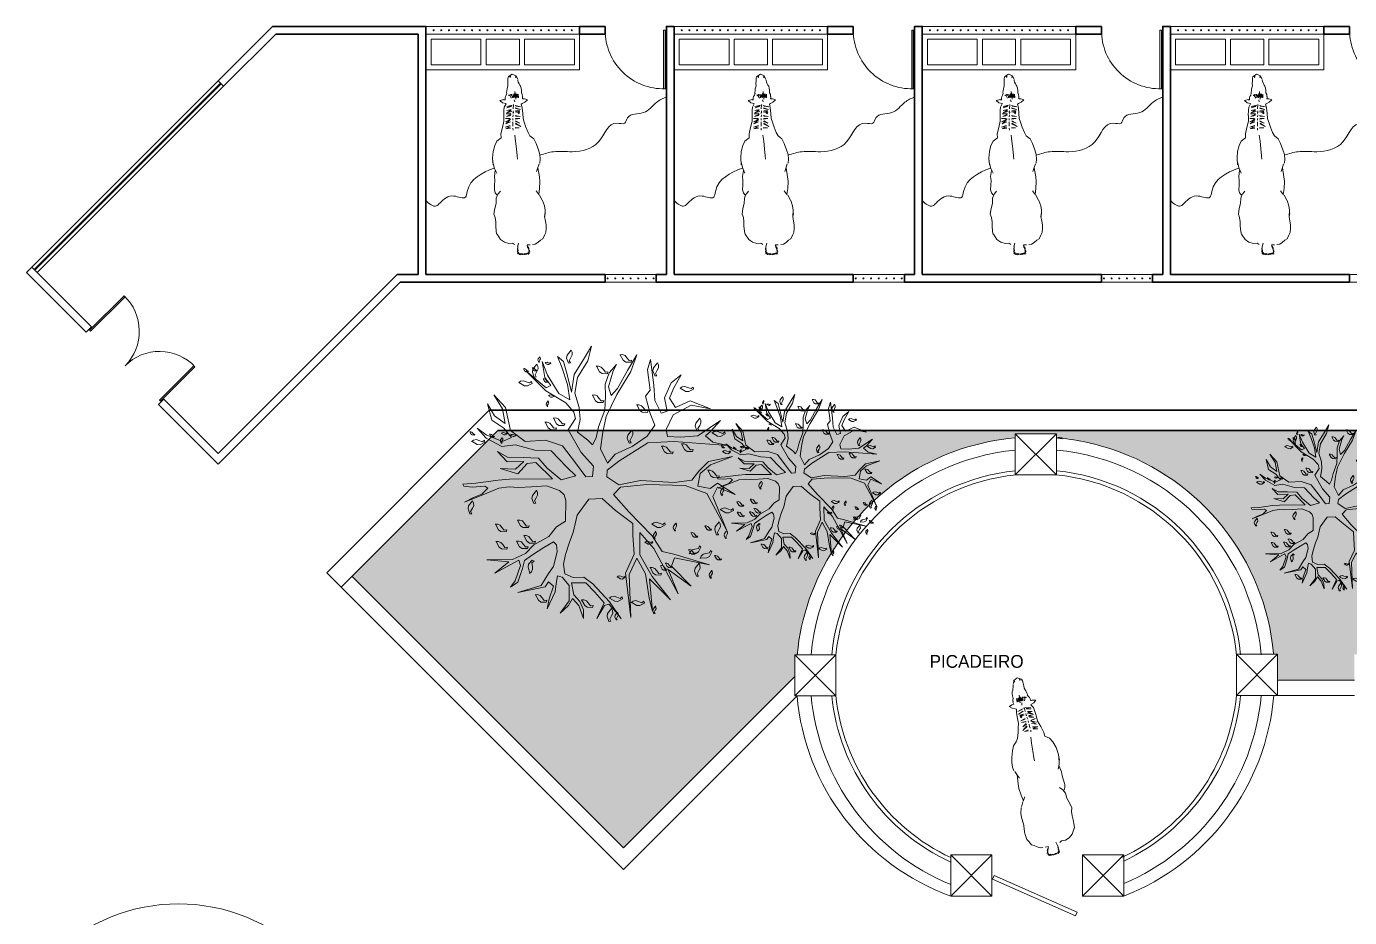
# Model space of a CAD drawing. Header units: millimetres. Extents: x 235 to 418, y 139 to 274.
# Drawn here: x 337.01 to 362.87, y 225.54 to 242.96 of the extents above; entities that cross this region are included whole.
import ezdxf

# ---------------------------------------------------------------- set-up
doc = ezdxf.new("R2010")
doc.units = ezdxf.units.MM
doc.header["$LTSCALE"] = 0.01
for name, color, linetype, lineweight in [('arboles', 252, 'Continuous', 9), ('muebles p.a.', 191, 'Continuous', 0), ('muebles p.f.', 213, 'Continuous', 0), ('muros', 3, 'Continuous', 30), ('muros bajos', 42, 'Continuous', 18), ('pasto', 153, 'Continuous', 9), ('puertas', 2, 'Continuous', 9), ('punto delgado', 4, 'Continuous', 0)]:
    doc.layers.add(name, color=color, linetype=linetype, lineweight=lineweight)
doc.layers.add('NADA', color=85, linetype='Continuous', plot=False)

# ---------------------------------------------------------------- blocks, each defined once
blk = doc.blocks.new('A$C48D3161E')
at = {"layer": 'punto delgado'}
for p, q in [((2.259, 0.812), (2.315, 0.822)), ((2.315, 0.822), (2.37, 0.822)), ((2.37, 0.822), (2.432, 0.816)), ((2.432, 0.816), (2.472, 0.796)), ((0.994, 0.633), (0.947, 0.574)), ((1.064, 0.669), (0.994, 0.633)), ((1.161, 0.704), (1.064, 0.669)), ((1.232, 0.726), (1.161, 0.704)), ((1.306, 0.731), (1.232, 0.726)), ((1.367, 0.727), (1.306, 0.731)), ((1.379, 0.714), (1.448, 0.691)), ((1.438, 0.697), (1.576, 0.718)), ((1.448, 0.691), (1.493, 0.675)), ((1.576, 0.718), (1.646, 0.726)), ((1.646, 0.726), (1.756, 0.721)), ((1.756, 0.721), (1.849, 0.708)), ((1.852, 0.713), (1.792, 0.669)), ((1.86, 0.721), (1.935, 0.762)), ((1.941, 0.768), (2.021, 0.796)), ((2.021, 0.796), (2.086, 0.807)), ((2.086, 0.807), (2.188, 0.802)), ((2.138, 0.809), (2.184, 0.799)), ((2.184, 0.799), (2.259, 0.812)), ((2.472, 0.796), (2.53, 0.77)), ((2.53, 0.77), (2.55, 0.734)), ((2.55, 0.734), (2.586, 0.695)), ((2.586, 0.695), (2.612, 0.655)), ((2.612, 0.655), (2.616, 0.613)), ((0.15, 0.408), (0.122, 0.395)), ((0.168, 0.417), (0.15, 0.408)), ((0.187, 0.429), (0.168, 0.417)), ((0.218, 0.438), (0.187, 0.429)), ((0.251, 0.443), (0.218, 0.438)), ((0.289, 0.444), (0.251, 0.443)), ((0.313, 0.455), (0.289, 0.444)), ((0.341, 0.459), (0.313, 0.455)), ((0.343, 0.461), (0.341, 0.46)), ((0.365, 0.461), (0.343, 0.461)), ((0.379, 0.458), (0.365, 0.461)), ((0.392, 0.53), (0.377, 0.489)), ((0.377, 0.489), (0.379, 0.458)), ((0.428, 0.495), (0.393, 0.534)), ((0.45, 0.456), (0.428, 0.495)), ((0.461, 0.439), (0.45, 0.456)), ((0.519, 0.453), (0.461, 0.439)), ((0.481, 0.345), (0.504, 0.43)), ((0.504, 0.43), (0.491, 0.355)), ((0.517, 0.348), (0.545, 0.426)), ((0.605, 0.462), (0.519, 0.453)), ((0.545, 0.426), (0.526, 0.35)), ((0.565, 0.352), (0.564, 0.417)), ((0.564, 0.417), (0.57, 0.374)), ((0.57, 0.374), (0.576, 0.413)), ((0.576, 0.413), (0.579, 0.391)), ((0.579, 0.391), (0.596, 0.415)), ((0.596, 0.415), (0.596, 0.391)), ((0.596, 0.391), (0.609, 0.41)), ((0.683, 0.467), (0.605, 0.462)), ((0.637, 0.346), (0.651, 0.422)), ((0.651, 0.422), (0.646, 0.352)), ((0.682, 0.352), (0.682, 0.417)), ((0.682, 0.417), (0.689, 0.346)), ((0.739, 0.486), (0.683, 0.467)), ((0.715, 0.352), (0.751, 0.417)), ((0.751, 0.417), (0.725, 0.351)), ((0.816, 0.511), (0.739, 0.486)), ((0.752, 0.354), (0.803, 0.433)), ((0.803, 0.433), (0.763, 0.348)), ((0.898, 0.544), (0.816, 0.511)), ((0.818, 0.349), (0.826, 0.41)), ((0.826, 0.41), (0.83, 0.346)), ((0.947, 0.574), (0.898, 0.544)), ((2.621, 0.53), (2.623, 0.576)), ((2.631, 0.527), (2.679, 0.562)), ((2.656, 0.537), (2.723, 0.57)), ((2.679, 0.562), (2.656, 0.537)), ((2.723, 0.57), (2.699, 0.554)), ((2.699, 0.554), (2.753, 0.566)), ((2.753, 0.566), (2.722, 0.558)), ((2.722, 0.558), (2.767, 0.553)), ((2.773, 0.413), (2.741, 0.404)), ((2.767, 0.553), (2.745, 0.553)), ((2.745, 0.553), (2.757, 0.543)), ((2.745, 0.534), (2.762, 0.532)), ((2.757, 0.543), (2.747, 0.541)), ((2.751, 0.526), (2.771, 0.519)), ((2.753, 0.502), (2.767, 0.492)), ((2.754, 0.517), (2.77, 0.504)), ((2.755, 0.447), (2.771, 0.457)), ((2.755, 0.409), (2.773, 0.413)), ((2.756, 0.433), (2.771, 0.444)), ((2.756, 0.42), (2.773, 0.439)), ((2.758, 0.478), (2.772, 0.486)), ((2.759, 0.465), (2.776, 0.462)), ((0.025, 0.361), (0, 0.301)), ((0, 0.301), (0.035, 0.245)), ((0.085, 0.386), (0.025, 0.361)), ((0.042, 0.275), (0.033, 0.273)), ((0.033, 0.273), (0.035, 0.269)), ((0.041, 0.356), (0.034, 0.351)), ((0.034, 0.351), (0.045, 0.35)), ((0.035, 0.269), (0.044, 0.266)), ((0.036, 0.243), (0.066, 0.235)), ((0.047, 0.359), (0.04, 0.357)), ((0.049, 0.273), (0.042, 0.275)), ((0.044, 0.266), (0.05, 0.27)), ((0.045, 0.35), (0.053, 0.357)), ((0.053, 0.357), (0.047, 0.359)), ((0.05, 0.27), (0.053, 0.271)), ((0.066, 0.235), (0.106, 0.235)), ((0.122, 0.395), (0.095, 0.388)), ((0.106, 0.235), (0.145, 0.234)), ((0.145, 0.234), (0.181, 0.236)), ((0.181, 0.236), (0.227, 0.224)), ((0.227, 0.224), (0.254, 0.221)), ((0.254, 0.22), (0.276, 0.216)), ((0.385, 0.357), (0.266, 0.343)), ((0.276, 0.216), (0.295, 0.218)), ((0.294, 0.219), (0.321, 0.209)), ((0.295, 0.333), (0.363, 0.327)), ((0.36, 0.373), (0.303, 0.363)), ((0.303, 0.363), (0.385, 0.357)), ((0.304, 0.339), (0.356, 0.339)), ((0.361, 0.387), (0.305, 0.375)), ((0.362, 0.397), (0.306, 0.394)), ((0.306, 0.297), (0.363, 0.303)), ((0.307, 0.272), (0.327, 0.279)), ((0.309, 0.292), (0.323, 0.291)), ((0.363, 0.327), (0.312, 0.321)), ((0.312, 0.321), (0.36, 0.31)), ((0.32, 0.258), (0.371, 0.286)), ((0.32, 0.25), (0.335, 0.25)), ((0.321, 0.209), (0.343, 0.198)), ((0.393, 0.332), (0.423, 0.342)), ((0.439, 0.154), (0.453, 0.208)), ((0.456, 0.206), (0.509, 0.18)), ((0.466, 0.319), (0.486, 0.319)), ((0.471, 0.323), (0.49, 0.319)), ((0.477, 0.302), (0.495, 0.218)), ((0.495, 0.218), (0.485, 0.292)), ((0.485, 0.292), (0.516, 0.219)), ((0.486, 0.319), (0.51, 0.316)), ((0.516, 0.219), (0.499, 0.288)), ((0.51, 0.316), (0.532, 0.316)), ((0.544, 0.284), (0.56, 0.217)), ((0.56, 0.217), (0.555, 0.284)), ((0.555, 0.284), (0.593, 0.217)), ((0.565, 0.318), (0.594, 0.32)), ((0.593, 0.217), (0.575, 0.294)), ((0.591, 0.396), (0.578, 0.346)), ((0.589, 0.312), (0.604, 0.316)), ((0.604, 0.28), (0.611, 0.206)), ((0.611, 0.206), (0.614, 0.287)), ((0.614, 0.287), (0.649, 0.213)), ((0.623, 0.317), (0.657, 0.312)), ((0.649, 0.213), (0.633, 0.28)), ((0.679, 0.196), (0.693, 0.278)), ((0.683, 0.266), (0.679, 0.196)), ((0.683, 0.313), (0.708, 0.313)), ((0.693, 0.278), (0.734, 0.196)), ((0.734, 0.196), (0.708, 0.267)), ((0.708, 0.267), (0.764, 0.203)), ((0.764, 0.203), (0.733, 0.275)), ((0.734, 0.313), (0.77, 0.313)), ((0.77, 0.313), (0.8, 0.312)), ((0.789, 0.271), (0.813, 0.194)), ((0.813, 0.194), (0.811, 0.274)), ((0.811, 0.274), (0.838, 0.203)), ((0.838, 0.203), (0.828, 0.275)), ((0.832, 0.313), (0.858, 0.316)), ((0.935, 0.34), (1.029, 0.353)), ((1.029, 0.353), (1.149, 0.365)), ((1.149, 0.365), (1.253, 0.377)), ((1.253, 0.377), (1.303, 0.381)), ((2.58, 0.182), (2.599, 0.248)), ((2.593, 0.399), (2.65, 0.385)), ((2.595, 0.308), (2.614, 0.339)), ((2.599, 0.248), (2.595, 0.308)), ((2.69, 0.381), (2.644, 0.386)), ((2.678, 0.388), (2.69, 0.381)), ((2.726, 0.382), (2.678, 0.388)), ((2.753, 0.384), (2.705, 0.391)), ((2.705, 0.391), (2.726, 0.382)), ((2.762, 0.392), (2.735, 0.399)), ((2.735, 0.399), (2.753, 0.384)), ((2.741, 0.404), (2.762, 0.392)), ((0.343, 0.198), (0.363, 0.192)), ((0.365, 0.192), (0.384, 0.193)), ((0.384, 0.193), (0.395, 0.192)), ((0.392, 0.174), (0.406, 0.112)), ((0.395, 0.192), (0.394, 0.17)), ((0.406, 0.112), (0.439, 0.154)), ((0.509, 0.18), (0.555, 0.174)), ((0.555, 0.174), (0.635, 0.173)), ((0.636, 0.174), (0.724, 0.175)), ((0.724, 0.175), (0.817, 0.15)), ((0.817, 0.15), (0.918, 0.129)), ((0.918, 0.129), (0.976, 0.13)), ((0.976, 0.13), (1.027, 0.065)), ((1.027, 0.065), (1.094, 0.032)), ((1.094, 0.032), (1.19, 0.007)), ((1.19, 0.007), (1.29, 0)), ((1.29, 0), (1.39, 0.009)), ((1.33, 0.001), (1.451, 0.03)), ((1.451, 0.03), (1.52, 0.063)), ((1.48, 0.04), (1.572, 0.027)), ((1.572, 0.027), (1.634, 0.033)), ((1.634, 0.033), (1.703, 0.03)), ((1.703, 0.03), (1.775, 0.027)), ((1.775, 0.027), (1.821, 0.04)), ((1.795, 0.119), (1.844, 0.082)), ((1.821, 0.04), (1.853, 0.063)), ((1.844, 0.079), (1.906, 0.056)), ((1.906, 0.056), (1.984, 0.053)), ((1.984, 0.053), (2.063, 0.033)), ((2.063, 0.033), (2.151, 0.02)), ((2.151, 0.02), (2.203, 0.04)), ((2.203, 0.04), (2.266, 0.05)), ((2.266, 0.05), (2.331, 0.05)), ((2.331, 0.05), (2.416, 0.056)), ((2.416, 0.056), (2.462, 0.066)), ((2.459, 0.07), (2.538, 0.122)), ((2.538, 0.122), (2.58, 0.182))]:
    blk.add_line(p, q, dxfattribs=at)
blk = doc.blocks.new('A$C0A697A68')
at = {"layer": 'puertas'}
blk.add_lwpolyline([(2.368, 4.301), (2.658, 3.795), (2.932, 3.488), (2.908, 3.251), (2.765, 3.243), (2.534, 3.557), (2.239, 3.939), (1.856, 4.066), (1.404, 4.039), (1.072, 4.283), (0.958, 4.801), (0.698, 5.088), (0.896, 4.77), (0.951, 4.445), (0.717, 4.613), (0.559, 4.881), (0.652, 4.516), (0.92, 4.341), (1.092, 4.13), (0.894, 4.037), (0.53, 4.189), (0.321, 4.338), (0.529, 4.111), (0.876, 3.924), (1.181, 3.965), (1.619, 3.845), (1.987, 3.828), (2.336, 3.464), (2.539, 3.269), (2.207, 3.18), (1.895, 3.438), (1.698, 3.667), (1.353, 3.677), (1.007, 3.686), (0.78, 3.811), (0.999, 3.585), (1.375, 3.591), (1.187, 3.421), (0.842, 3.431), (1.234, 3.317), (1.448, 3.545), (1.644, 3.571), (2.016, 3.199), (1.052, 3.191), (0.799, 3.17), (0.297, 3.103), (0, 3.085), (0.029, 3.034), (0.22, 3.015), (0.494, 3.04), (0.567, 2.995), (0.43, 2.854), (0.24, 2.784), (0.043, 2.68), (0.538, 2.88), (0.811, 2.994), (1.04, 3.024), (1.253, 3.008), (1.54, 3.024), (1.881, 3.048), (2.172, 2.942), (2.274, 2.845), (2.313, 2.717), (2.309, 2.25), (2.104, 2.123), (1.932, 1.911), (1.592, 1.721), (1.406, 1.53), (1.114, 1.391), (0.538, 1.381), (1.033, 1.336), (0.722, 1.083), (1.063, 1.273), (1.26, 1.377), (1.298, 1.26), (1.178, 0.911), (1.074, 0.775), (1.237, 0.886), (1.341, 1.188), (1.383, 1.371), (1.566, 1.496), (1.821, 1.663), (2.037, 1.792), (2.102, 1.723), (2.122, 1.57), (2.034, 1.236), (1.922, 1.077), (1.757, 0.811), (1.235, 0.652), (1.851, 0.779), (1.925, 0.889), (2.037, 0.793), (1.941, 0.513), (1.894, 0.285), (2.077, 0.665), (2.096, 0.856), (2.128, 1.027), (2.232, 0.996), (2.391, 0.807), (2.392, 0.463), (2.184, 0.191), (2.373, 0.36), (2.463, 0.516), (2.606, 0.358), (2.711, 0.072), (2.708, 0.26), (2.627, 0.45), (2.496, 0.599), (2.438, 0.868), (2.76, 0.867), (2.965, 0.661), (3.174, 0.423), (3.011, 0.068), (3.183, 0.357), (3.278, 0.392), (3.448, 0.204), (3.555, 0.063), (3.294, 0.439), (2.918, 0.844), (2.721, 0.995), (2.478, 0.985), (2.289, 1.071), (2.26, 1.289), (2.308, 1.506), (2.393, 1.784), (2.476, 1.995), (2.568, 2.385), (2.831, 2.742), (3.129, 2.759), (3.431, 2.489), (3.814, 2.196), (3.815, 1.94), (3.85, 1.512), (3.652, 1.086), (3.773, 0.092), (3.734, 1.053), (3.907, 1.42), (4.098, 1.068), (4.182, 0.524), (4.254, 0.234), (4.191, 0.958), (4.664, 0.488), (4.25, 1.01), (3.975, 1.495), (3.974, 1.995), (4.289, 1.637), (4.835, 0.622), (4.606, 1.169), (5.122, 0.794), (4.685, 1.246), (4.749, 1.432), (5.536, 1.271), (4.739, 1.509), (4.475, 1.573), (4.251, 1.921), (3.724, 2.461), (3.383, 2.849), (3.539, 3.014), (4.13, 3.071), (4.988, 3.052), (5.478, 2.873), (5.92, 2.055), (5.609, 2.802), (5.714, 3.015), (6.114, 2.847), (5.713, 3.104), (5.552, 2.983), (5.278, 3.035), (5.329, 3.319), (5.558, 3.516), (6.055, 3.705), (5.515, 3.588), (5.3, 3.371), (5.138, 3.172), (4.745, 3.119), (3.985, 3.162), (3.499, 3.064), (3.23, 3.25), (3.244, 3.396), (3.505, 3.598), (4.15, 4.006), (4.734, 4.039), (5.945, 3.946), (5.612, 4.023), (5.449, 4.168), (5.559, 4.26), (5.78, 4.512), (5.272, 4.167), (4.887, 4.137), (4.596, 4.154), (4.565, 4.305), (4.72, 4.637), (5.124, 4.857), (5.557, 4.771), (5.1, 4.954), (4.776, 4.8), (4.637, 5.014), (4.73, 5.227), (4.9, 5.538), (4.68, 5.353), (4.525, 5.022), (4.587, 4.719), (4.449, 4.678), (4.311, 4.96), (4.288, 5.301), (4.211, 5.879), (4.142, 5.648), (4.203, 5.19), (4.099, 5.054), (4.206, 4.668), (4.308, 4.404), (4.14, 4.16), (3.805, 3.926), (3.418, 3.753), (3.245, 3.552), (3.091, 3.875), (3.141, 4.248), (3.216, 4.603), (3.461, 5.091), (3.769, 5.609), (3.908, 5.983), (3.7, 5.633), (3.476, 5.226), (3.33, 5.073), (3.271, 5.265), (3.379, 5.624), (3.449, 5.766), (3.285, 5.578), (3.197, 5.322), (3.2, 5.056), (3.186, 4.743), (3.047, 4.369), (2.992, 4.118), (2.913, 3.963), (2.809, 4.071), (2.575, 4.251), (2.636, 4.536), (2.612, 4.8), (2.514, 5.12), (2.578, 5.472), (2.805, 5.847), (2.89, 6.175), (2.712, 5.879), (2.502, 5.54), (2.444, 5.144), (2.347, 5.541), (2.264, 5.83), (2.126, 5.945), (2.225, 5.703), (2.354, 5.32), (2.401, 4.971), (2.159, 5.117), (1.905, 5.527), (1.786, 5.833), (1.845, 5.474), (1.98, 5.293), (1.876, 5.245), (1.414, 5.628), (1.863, 5.177), (2.31, 4.904), (2.493, 4.695), (2.534, 4.556)], close=True, dxfattribs=at)
for points in [[(1.731, 5.941), (1.74, 5.921), (1.742, 5.894), (1.73, 5.87), (1.713, 5.839), (1.725, 5.818), (1.706, 5.816), (1.688, 5.863), (1.694, 5.891), (1.731, 5.94)], [(2.432, 6.091), (2.454, 6.044), (2.459, 5.98), (2.429, 5.924), (2.39, 5.852), (2.419, 5.801), (2.374, 5.796), (2.331, 5.908), (2.345, 5.975), (2.434, 6.088)], [(3.528, 5.986), (3.58, 5.988), (3.641, 5.966), (3.68, 5.918), (3.732, 5.853), (3.79, 5.86), (3.776, 5.817), (3.656, 5.821), (3.6, 5.86), (3.531, 5.986)], [(1.364, 5.672), (1.386, 5.673), (1.412, 5.663), (1.429, 5.643), (1.451, 5.615), (1.475, 5.618), (1.47, 5.6), (1.419, 5.602), (1.395, 5.618), (1.366, 5.672)], [(1.555, 5.692), (1.577, 5.693), (1.603, 5.684), (1.62, 5.663), (1.642, 5.636), (1.666, 5.639), (1.661, 5.621), (1.61, 5.623), (1.586, 5.639), (1.556, 5.693)], [(1.664, 5.777), (1.686, 5.73), (1.69, 5.666), (1.661, 5.611), (1.622, 5.538), (1.651, 5.487), (1.606, 5.483), (1.563, 5.595), (1.576, 5.661), (1.665, 5.775)], [(1.847, 5.797), (1.865, 5.81), (1.892, 5.815), (1.917, 5.806), (1.95, 5.794), (1.97, 5.809), (1.974, 5.79), (1.93, 5.766), (1.901, 5.767), (1.848, 5.798)], [(2.997, 5.726), (3.049, 5.728), (3.109, 5.707), (3.149, 5.658), (3.2, 5.594), (3.258, 5.6), (3.245, 5.557), (3.125, 5.562), (3.069, 5.6), (3, 5.727)], [(4.368, 5.805), (4.39, 5.758), (4.394, 5.694), (4.365, 5.639), (4.326, 5.566), (4.355, 5.515), (4.31, 5.511), (4.267, 5.623), (4.28, 5.689), (4.37, 5.803)], [(1.256, 5.36), (1.3, 5.389), (1.363, 5.402), (1.421, 5.38), (1.499, 5.352), (1.545, 5.387), (1.556, 5.343), (1.451, 5.285), (1.383, 5.289), (1.258, 5.362)], [(1.806, 5.443), (1.828, 5.443), (1.854, 5.434), (1.87, 5.414), (1.892, 5.386), (1.917, 5.389), (1.911, 5.371), (1.86, 5.373), (1.836, 5.389), (1.807, 5.443)], [(1.925, 5.066), (1.944, 5.078), (1.971, 5.084), (1.996, 5.075), (2.029, 5.063), (2.048, 5.078), (2.053, 5.059), (2.008, 5.034), (1.979, 5.036), (1.926, 5.067)], [(2.905, 5.081), (2.957, 5.083), (3.018, 5.062), (3.057, 5.013), (3.109, 4.949), (3.167, 4.955), (3.153, 4.912), (3.034, 4.917), (2.978, 4.955), (2.909, 5.082)], [(4.88, 5.233), (4.923, 5.262), (4.986, 5.275), (5.045, 5.253), (5.123, 5.225), (5.169, 5.26), (5.179, 5.216), (5.074, 5.159), (5.007, 5.163), (4.882, 5.236)], [(1.916, 4.95), (1.926, 4.93), (1.927, 4.903), (1.915, 4.879), (1.898, 4.848), (1.911, 4.827), (1.892, 4.825), (1.873, 4.873), (1.879, 4.901), (1.917, 4.949)], [(3.901, 4.859), (3.953, 4.861), (4.013, 4.839), (4.053, 4.791), (4.104, 4.726), (4.162, 4.733), (4.149, 4.69), (4.029, 4.694), (3.973, 4.733), (3.904, 4.859)], [(1.843, 4.473), (1.895, 4.475), (1.956, 4.454), (1.995, 4.405), (2.047, 4.341), (2.105, 4.347), (2.091, 4.304), (1.972, 4.309), (1.916, 4.347), (1.847, 4.474)], [(2.031, 4.565), (2.083, 4.567), (2.144, 4.545), (2.183, 4.497), (2.235, 4.432), (2.292, 4.439), (2.279, 4.396), (2.159, 4.4), (2.103, 4.439), (2.034, 4.565)], [(5.318, 4.566), (5.341, 4.519), (5.345, 4.455), (5.316, 4.4), (5.277, 4.327), (5.306, 4.276), (5.261, 4.272), (5.218, 4.384), (5.231, 4.45), (5.32, 4.564)], [(0.16, 4.255), (0.183, 4.255), (0.208, 4.246), (0.225, 4.226), (0.247, 4.198), (0.272, 4.201), (0.266, 4.183), (0.215, 4.185), (0.191, 4.201), (0.162, 4.255)], [(0.601, 4.205), (0.624, 4.206), (0.649, 4.197), (0.666, 4.176), (0.688, 4.148), (0.713, 4.151), (0.707, 4.133), (0.656, 4.135), (0.632, 4.151), (0.603, 4.205)], [(0.867, 4.221), (0.886, 4.233), (0.913, 4.239), (0.938, 4.23), (0.971, 4.218), (0.99, 4.233), (0.995, 4.214), (0.95, 4.189), (0.921, 4.191), (0.868, 4.222)], [(1.075, 4.182), (1.094, 4.194), (1.12, 4.199), (1.146, 4.19), (1.178, 4.178), (1.198, 4.193), (1.203, 4.174), (1.158, 4.15), (1.129, 4.151), (1.076, 4.183)], [(3.792, 4.296), (3.815, 4.249), (3.819, 4.185), (3.79, 4.13), (3.751, 4.057), (3.78, 4.006), (3.735, 4.002), (3.692, 4.114), (3.705, 4.18), (3.794, 4.294)], [(5.591, 4.229), (5.635, 4.258), (5.698, 4.271), (5.756, 4.249), (5.834, 4.221), (5.88, 4.256), (5.891, 4.212), (5.786, 4.154), (5.718, 4.158), (5.593, 4.231)], [(0.2, 4.042), (0.244, 4.071), (0.307, 4.084), (0.365, 4.062), (0.443, 4.034), (0.489, 4.069), (0.5, 4.025), (0.395, 3.968), (0.327, 3.972), (0.203, 4.045)], [(0.889, 4.123), (0.898, 4.103), (0.9, 4.076), (0.887, 4.052), (0.871, 4.021), (0.883, 4), (0.864, 3.998), (0.846, 4.046), (0.851, 4.074), (0.889, 4.122)], [(4.457, 3.934), (4.509, 3.936), (4.57, 3.914), (4.609, 3.866), (4.661, 3.801), (4.718, 3.808), (4.705, 3.765), (4.585, 3.769), (4.529, 3.808), (4.46, 3.934)], [(4.905, 3.983), (4.957, 3.985), (5.018, 3.963), (5.057, 3.914), (5.109, 3.85), (5.167, 3.857), (5.153, 3.813), (5.034, 3.818), (4.978, 3.856), (4.909, 3.983)], [(5.494, 3.395), (5.546, 3.397), (5.607, 3.376), (5.646, 3.327), (5.698, 3.262), (5.756, 3.269), (5.742, 3.226), (5.622, 3.231), (5.567, 3.269), (5.498, 3.396)], [(0.22, 2.709), (0.242, 2.662), (0.246, 2.598), (0.217, 2.543), (0.178, 2.47), (0.207, 2.419), (0.162, 2.415), (0.119, 2.527), (0.132, 2.593), (0.222, 2.707)], [(1.653, 2.945), (1.676, 2.898), (1.68, 2.834), (1.651, 2.778), (1.612, 2.706), (1.641, 2.655), (1.596, 2.65), (1.553, 2.762), (1.566, 2.829), (1.655, 2.942)], [(5.776, 2.511), (5.82, 2.539), (5.883, 2.552), (5.941, 2.531), (6.019, 2.502), (6.065, 2.538), (6.076, 2.494), (5.971, 2.436), (5.903, 2.44), (5.778, 2.513)], [(0.729, 2.182), (0.781, 2.184), (0.841, 2.162), (0.881, 2.113), (0.932, 2.049), (0.99, 2.056), (0.977, 2.012), (0.857, 2.017), (0.801, 2.055), (0.732, 2.182)], [(1.228, 2.276), (1.28, 2.278), (1.341, 2.256), (1.38, 2.208), (1.432, 2.143), (1.49, 2.15), (1.476, 2.107), (1.356, 2.111), (1.3, 2.15), (1.231, 2.276)], [(4.244, 2.184), (4.287, 2.213), (4.35, 2.226), (4.409, 2.204), (4.487, 2.176), (4.533, 2.211), (4.543, 2.167), (4.438, 2.109), (4.371, 2.113), (4.246, 2.186)], [(4.782, 2.209), (4.795, 2.181), (4.798, 2.143), (4.781, 2.111), (4.758, 2.068), (4.775, 2.038), (4.748, 2.035), (4.723, 2.101), (4.731, 2.14), (4.783, 2.207)], [(5.43, 2.147), (5.461, 2.148), (5.497, 2.135), (5.52, 2.107), (5.55, 2.069), (5.584, 2.072), (5.576, 2.047), (5.506, 2.05), (5.473, 2.072), (5.432, 2.147)], [(5.754, 2.238), (5.777, 2.191), (5.781, 2.127), (5.751, 2.071), (5.713, 1.998), (5.741, 1.948), (5.696, 1.943), (5.654, 2.055), (5.667, 2.122), (5.756, 2.235)], [(0.745, 1.793), (0.797, 1.795), (0.857, 1.774), (0.897, 1.725), (0.948, 1.661), (1.006, 1.667), (0.993, 1.624), (0.873, 1.629), (0.817, 1.667), (0.748, 1.794)], [(1.205, 1.805), (1.257, 1.807), (1.318, 1.786), (1.357, 1.737), (1.409, 1.673), (1.467, 1.679), (1.453, 1.636), (1.333, 1.641), (1.277, 1.679), (1.208, 1.806)], [(1.369, 1.927), (1.421, 1.929), (1.481, 1.907), (1.521, 1.858), (1.572, 1.794), (1.63, 1.801), (1.617, 1.757), (1.497, 1.762), (1.441, 1.8), (1.372, 1.927)], [(4.087, 1.777), (4.113, 1.794), (4.15, 1.802), (4.185, 1.789), (4.231, 1.772), (4.258, 1.793), (4.264, 1.767), (4.202, 1.733), (4.162, 1.735), (4.089, 1.779)], [(4.328, 2.024), (4.341, 1.996), (4.344, 1.958), (4.327, 1.925), (4.304, 1.882), (4.321, 1.852), (4.294, 1.85), (4.269, 1.916), (4.277, 1.955), (4.329, 2.022)], [(5.116, 1.993), (5.147, 1.995), (5.183, 1.982), (5.206, 1.953), (5.236, 1.915), (5.271, 1.919), (5.262, 1.894), (5.192, 1.896), (5.159, 1.919), (5.118, 1.994)], [(5.926, 2.04), (5.939, 2.012), (5.942, 1.975), (5.925, 1.942), (5.902, 1.899), (5.919, 1.869), (5.892, 1.866), (5.867, 1.932), (5.874, 1.972), (5.927, 2.039)], [(5.062, 1.612), (5.093, 1.614), (5.129, 1.601), (5.152, 1.572), (5.182, 1.534), (5.216, 1.538), (5.208, 1.512), (5.138, 1.515), (5.105, 1.538), (5.064, 1.613)], [(5.082, 1.518), (5.103, 1.566), (5.149, 1.611), (5.211, 1.625), (5.291, 1.642), (5.311, 1.697), (5.344, 1.666), (5.286, 1.561), (5.227, 1.527), (5.083, 1.522)], [(5.329, 1.418), (5.35, 1.466), (5.396, 1.511), (5.457, 1.524), (5.538, 1.542), (5.557, 1.597), (5.59, 1.566), (5.533, 1.46), (5.474, 1.427), (5.33, 1.421)], [(1.502, 1.081), (1.541, 1.116), (1.569, 1.174), (1.562, 1.236), (1.554, 1.318), (1.6, 1.354), (1.56, 1.376), (1.478, 1.288), (1.465, 1.222), (1.505, 1.083)], [(4.199, 1.213), (4.251, 1.215), (4.311, 1.193), (4.351, 1.144), (4.402, 1.08), (4.46, 1.087), (4.447, 1.043), (4.327, 1.048), (4.271, 1.086), (4.202, 1.213)], [(4.434, 1.253), (4.465, 1.254), (4.501, 1.242), (4.524, 1.213), (4.555, 1.175), (4.589, 1.179), (4.581, 1.153), (4.51, 1.156), (4.477, 1.178), (4.436, 1.253)], [(4.545, 1.307), (4.576, 1.308), (4.612, 1.296), (4.635, 1.267), (4.666, 1.229), (4.7, 1.233), (4.692, 1.207), (4.621, 1.21), (4.588, 1.233), (4.547, 1.307)], [(5.301, 1.311), (5.323, 1.264), (5.327, 1.2), (5.298, 1.145), (5.259, 1.072), (5.288, 1.021), (5.243, 1.017), (5.2, 1.129), (5.213, 1.195), (5.303, 1.309)], [(5.65, 1.481), (5.681, 1.482), (5.717, 1.469), (5.74, 1.441), (5.77, 1.403), (5.805, 1.406), (5.797, 1.381), (5.726, 1.384), (5.693, 1.406), (5.652, 1.481)], [(3.463, 0.999), (3.489, 1.015), (3.526, 1.023), (3.561, 1.01), (3.607, 0.993), (3.634, 1.014), (3.64, 0.988), (3.578, 0.954), (3.538, 0.957), (3.465, 1)], [(5.586, 1.149), (5.599, 1.121), (5.602, 1.083), (5.584, 1.05), (5.562, 1.007), (5.579, 0.977), (5.552, 0.975), (5.527, 1.041), (5.534, 1.08), (5.587, 1.147)], [(1.628, 0.603), (1.68, 0.605), (1.74, 0.584), (1.78, 0.535), (1.831, 0.47), (1.889, 0.477), (1.876, 0.434), (1.756, 0.438), (1.7, 0.477), (1.631, 0.603)], [(2.664, 0.486), (2.716, 0.488), (2.777, 0.467), (2.816, 0.418), (2.868, 0.353), (2.926, 0.36), (2.912, 0.317), (2.792, 0.321), (2.737, 0.36), (2.667, 0.487)], [(3.289, 0.525), (3.332, 0.553), (3.395, 0.566), (3.454, 0.544), (3.532, 0.516), (3.578, 0.551), (3.588, 0.507), (3.483, 0.45), (3.416, 0.454), (3.291, 0.527)], [(3.777, 0.431), (3.821, 0.46), (3.884, 0.473), (3.943, 0.451), (4.02, 0.423), (4.066, 0.458), (4.077, 0.414), (3.972, 0.357), (3.904, 0.361), (3.78, 0.434)], [(4.322, 0.35), (4.335, 0.322), (4.338, 0.284), (4.32, 0.252), (4.298, 0.209), (4.315, 0.179), (4.288, 0.176), (4.263, 0.242), (4.27, 0.281), (4.323, 0.348)], [(3.339, 0.295), (3.361, 0.248), (3.366, 0.183), (3.336, 0.128), (3.297, 0.055), (3.326, 0.005), (3.281, 0), (3.238, 0.112), (3.251, 0.178), (3.341, 0.292)], [(3.475, 0.211), (3.488, 0.183), (3.491, 0.145), (3.473, 0.112), (3.45, 0.069), (3.467, 0.039), (3.441, 0.037), (3.416, 0.103), (3.423, 0.142), (3.476, 0.209)]]:
    blk.add_lwpolyline(points, dxfattribs=at)
blk = doc.blocks.new('A$C45CE3EE6')
at = {"layer": 'puertas'}
blk.add_lwpolyline([(0, 0), (0.03, 0), (0.03, 1), (0, 1)], close=True, dxfattribs=at)
at = {"layer": 'punto delgado'}
blk.add_arc((0.03, 0), 1, 0, 91.7191, dxfattribs=at)
blk = doc.blocks.new('A$C27F13FC7')
at = {"layer": 'punto delgado'}
blk.add_blockref('A$C45CE3EE6', (0, 0), dxfattribs=at)
at = {"layer": 'punto delgado', "xscale": -1}
blk.add_blockref('A$C45CE3EE6', (2.06, 0), dxfattribs=at)
blk = doc.blocks.new('A$C6A7764AD')
at = {"layer": 'puertas'}
blk.add_lwpolyline([(0, 0), (0.03, 0), (0.03, 1.17), (0, 1.17)], close=True, dxfattribs=at)
at = {"layer": 'punto delgado'}
blk.add_arc((0.03, 0), 1.17, 0, 91.4693, dxfattribs=at)

msp = doc.modelspace()

# ---------------------------------------------------------------- hatches: boundary and pattern name
at = {"layer": 'muros'}
h = msp.add_hatch(color=256, dxfattribs=at)
edge = h.paths.add_edge_path()
edge.add_arc((347.668, 242.883), 0.01, 0, 360)
edge = h.paths.add_edge_path()
edge.add_arc((347.518, 242.883), 0.01, 0, 360)
edge = h.paths.add_edge_path()
edge.add_arc((347.368, 242.883), 0.01, 0, 360)
edge = h.paths.add_edge_path()
edge.add_arc((347.218, 242.883), 0.01, 0, 360)
edge = h.paths.add_edge_path()
edge.add_arc((347.068, 242.883), 0.01, 0, 360)
edge = h.paths.add_edge_path()
edge.add_arc((346.918, 242.883), 0.01, 0, 360)
edge = h.paths.add_edge_path()
edge.add_arc((346.768, 242.883), 0.01, 0, 360)
edge = h.paths.add_edge_path()
edge.add_arc((346.618, 242.883), 0.01, 0, 360)
edge = h.paths.add_edge_path()
edge.add_arc((346.468, 242.883), 0.01, 0, 360)
edge = h.paths.add_edge_path()
edge.add_arc((346.318, 242.883), 0.01, 0, 360)
edge = h.paths.add_edge_path()
edge.add_arc((346.168, 242.883), 0.01, 0, 360)
edge = h.paths.add_edge_path()
edge.add_arc((346.018, 242.883), 0.01, 0, 360)
edge = h.paths.add_edge_path()
edge.add_arc((345.868, 242.883), 0.01, 0, 360)
edge = h.paths.add_edge_path()
edge.add_arc((345.718, 242.883), 0.01, 0, 360)
edge = h.paths.add_edge_path()
edge.add_arc((345.568, 242.883), 0.01, 0, 360)
edge = h.paths.add_edge_path()
edge.add_arc((345.418, 242.883), 0.01, 0, 360)
edge = h.paths.add_edge_path()
edge.add_arc((345.268, 242.883), 0.01, 0, 360)
edge = h.paths.add_edge_path()
edge.add_arc((345.118, 242.883), 0.01, 0, 360)
edge = h.paths.add_edge_path()
edge.add_arc((344.968, 242.883), 0.01, 0, 360)
h = msp.add_hatch(color=256, dxfattribs=at)
edge = h.paths.add_edge_path()
edge.add_arc((352.518, 242.883), 0.01, 0, 360)
edge = h.paths.add_edge_path()
edge.add_arc((352.368, 242.883), 0.01, 0, 360)
edge = h.paths.add_edge_path()
edge.add_arc((352.218, 242.883), 0.01, 0, 360)
edge = h.paths.add_edge_path()
edge.add_arc((352.068, 242.883), 0.01, 0, 360)
edge = h.paths.add_edge_path()
edge.add_arc((351.918, 242.883), 0.01, 0, 360)
edge = h.paths.add_edge_path()
edge.add_arc((351.768, 242.883), 0.01, 0, 360)
edge = h.paths.add_edge_path()
edge.add_arc((351.618, 242.883), 0.01, 0, 360)
edge = h.paths.add_edge_path()
edge.add_arc((351.468, 242.883), 0.01, 0, 360)
edge = h.paths.add_edge_path()
edge.add_arc((351.318, 242.883), 0.01, 0, 360)
edge = h.paths.add_edge_path()
edge.add_arc((351.168, 242.883), 0.01, 0, 360)
edge = h.paths.add_edge_path()
edge.add_arc((351.018, 242.883), 0.01, 0, 360)
edge = h.paths.add_edge_path()
edge.add_arc((350.868, 242.883), 0.01, 0, 360)
edge = h.paths.add_edge_path()
edge.add_arc((350.718, 242.883), 0.01, 0, 360)
edge = h.paths.add_edge_path()
edge.add_arc((350.568, 242.883), 0.01, 0, 360)
edge = h.paths.add_edge_path()
edge.add_arc((350.418, 242.883), 0.01, 0, 360)
edge = h.paths.add_edge_path()
edge.add_arc((350.268, 242.883), 0.01, 0, 360)
edge = h.paths.add_edge_path()
edge.add_arc((350.118, 242.883), 0.01, 0, 360)
edge = h.paths.add_edge_path()
edge.add_arc((349.968, 242.883), 0.01, 0, 360)
edge = h.paths.add_edge_path()
edge.add_arc((349.818, 242.883), 0.01, 0, 360)
h = msp.add_hatch(color=256, dxfattribs=at)
edge = h.paths.add_edge_path()
edge.add_arc((357.368, 242.883), 0.01, 0, 360)
edge = h.paths.add_edge_path()
edge.add_arc((357.218, 242.883), 0.01, 0, 360)
edge = h.paths.add_edge_path()
edge.add_arc((357.068, 242.883), 0.01, 0, 360)
edge = h.paths.add_edge_path()
edge.add_arc((356.918, 242.883), 0.01, 0, 360)
edge = h.paths.add_edge_path()
edge.add_arc((356.768, 242.883), 0.01, 0, 360)
edge = h.paths.add_edge_path()
edge.add_arc((356.618, 242.883), 0.01, 0, 360)
edge = h.paths.add_edge_path()
edge.add_arc((356.468, 242.883), 0.01, 0, 360)
edge = h.paths.add_edge_path()
edge.add_arc((356.318, 242.883), 0.01, 0, 360)
edge = h.paths.add_edge_path()
edge.add_arc((356.168, 242.883), 0.01, 0, 360)
edge = h.paths.add_edge_path()
edge.add_arc((356.018, 242.883), 0.01, 0, 360)
edge = h.paths.add_edge_path()
edge.add_arc((355.868, 242.883), 0.01, 0, 360)
edge = h.paths.add_edge_path()
edge.add_arc((355.718, 242.883), 0.01, 0, 360)
edge = h.paths.add_edge_path()
edge.add_arc((355.568, 242.883), 0.01, 0, 360)
edge = h.paths.add_edge_path()
edge.add_arc((355.418, 242.883), 0.01, 0, 360)
edge = h.paths.add_edge_path()
edge.add_arc((355.268, 242.883), 0.01, 0, 360)
edge = h.paths.add_edge_path()
edge.add_arc((355.118, 242.883), 0.01, 0, 360)
edge = h.paths.add_edge_path()
edge.add_arc((354.968, 242.883), 0.01, 0, 360)
edge = h.paths.add_edge_path()
edge.add_arc((354.818, 242.883), 0.01, 0, 360)
edge = h.paths.add_edge_path()
edge.add_arc((354.668, 242.883), 0.01, 0, 360)
h = msp.add_hatch(color=256, dxfattribs=at)
edge = h.paths.add_edge_path()
edge.add_arc((362.218, 242.883), 0.01, 0, 360)
edge = h.paths.add_edge_path()
edge.add_arc((362.068, 242.883), 0.01, 0, 360)
edge = h.paths.add_edge_path()
edge.add_arc((361.918, 242.883), 0.01, 0, 360)
edge = h.paths.add_edge_path()
edge.add_arc((361.768, 242.883), 0.01, 0, 360)
edge = h.paths.add_edge_path()
edge.add_arc((361.618, 242.883), 0.01, 0, 360)
edge = h.paths.add_edge_path()
edge.add_arc((361.468, 242.883), 0.01, 0, 360)
edge = h.paths.add_edge_path()
edge.add_arc((361.318, 242.883), 0.01, 0, 360)
edge = h.paths.add_edge_path()
edge.add_arc((361.168, 242.883), 0.01, 0, 360)
edge = h.paths.add_edge_path()
edge.add_arc((361.018, 242.883), 0.01, 0, 360)
edge = h.paths.add_edge_path()
edge.add_arc((360.868, 242.883), 0.01, 0, 360)
edge = h.paths.add_edge_path()
edge.add_arc((360.718, 242.883), 0.01, 0, 360)
edge = h.paths.add_edge_path()
edge.add_arc((360.568, 242.883), 0.01, 0, 360)
edge = h.paths.add_edge_path()
edge.add_arc((360.418, 242.883), 0.01, 0, 360)
edge = h.paths.add_edge_path()
edge.add_arc((360.268, 242.883), 0.01, 0, 360)
edge = h.paths.add_edge_path()
edge.add_arc((360.118, 242.883), 0.01, 0, 360)
edge = h.paths.add_edge_path()
edge.add_arc((359.968, 242.883), 0.01, 0, 360)
edge = h.paths.add_edge_path()
edge.add_arc((359.818, 242.883), 0.01, 0, 360)
edge = h.paths.add_edge_path()
edge.add_arc((359.668, 242.883), 0.01, 0, 360)
edge = h.paths.add_edge_path()
edge.add_arc((359.518, 242.883), 0.01, 0, 360)
at = {"layer": 'muros bajos'}
h = msp.add_hatch(color=256, dxfattribs=at)
edge = h.paths.add_edge_path()
edge.add_arc((349.268, 238.033), 0.01, 0, 360)
edge = h.paths.add_edge_path()
edge.add_arc((349.118, 238.033), 0.01, 0, 360)
edge = h.paths.add_edge_path()
edge.add_arc((348.968, 238.033), 0.01, 0, 360)
edge = h.paths.add_edge_path()
edge.add_arc((348.368, 238.033), 0.01, 0, 360)
edge = h.paths.add_edge_path()
edge.add_arc((348.518, 238.033), 0.01, 0, 360)
edge = h.paths.add_edge_path()
edge.add_arc((348.668, 238.033), 0.01, 0, 360)
edge = h.paths.add_edge_path()
edge.add_arc((348.818, 238.033), 0.01, 0, 360)
h = msp.add_hatch(color=256, dxfattribs=at)
edge = h.paths.add_edge_path()
edge.add_arc((354.118, 238.033), 0.01, 0, 360)
edge = h.paths.add_edge_path()
edge.add_arc((353.968, 238.033), 0.01, 0, 360)
edge = h.paths.add_edge_path()
edge.add_arc((353.818, 238.033), 0.01, 0, 360)
edge = h.paths.add_edge_path()
edge.add_arc((353.218, 238.033), 0.01, 0, 360)
edge = h.paths.add_edge_path()
edge.add_arc((353.368, 238.033), 0.01, 0, 360)
edge = h.paths.add_edge_path()
edge.add_arc((353.518, 238.033), 0.01, 0, 360)
edge = h.paths.add_edge_path()
edge.add_arc((353.668, 238.033), 0.01, 0, 360)
h = msp.add_hatch(color=256, dxfattribs=at)
edge = h.paths.add_edge_path()
edge.add_arc((358.968, 238.033), 0.01, 0, 360)
edge = h.paths.add_edge_path()
edge.add_arc((358.818, 238.033), 0.01, 0, 360)
edge = h.paths.add_edge_path()
edge.add_arc((358.668, 238.033), 0.01, 0, 360)
edge = h.paths.add_edge_path()
edge.add_arc((358.068, 238.033), 0.01, 0, 360)
edge = h.paths.add_edge_path()
edge.add_arc((358.218, 238.033), 0.01, 0, 360)
edge = h.paths.add_edge_path()
edge.add_arc((358.368, 238.033), 0.01, 0, 360)
edge = h.paths.add_edge_path()
edge.add_arc((358.518, 238.033), 0.01, 0, 360)
at = {"layer": 'pasto'}
h = msp.add_hatch(dxfattribs=at)
h.set_pattern_fill('AR-SAND', color=256, scale=0.006, style=0)
h.set_pattern_definition([(37.5, (161.21188, 40.67162), (-0.00960019, 0.29364794), [0, -0.231648, 0, -0.25908, 0, -0.24765]), (7.5, (161.21188, 40.6716), (0.26971397, 0.43009506), [0, -0.124968, 0, -0.208788, 0, -0.08001]), (327.5, (161.02442, 40.67162), (0.47459542, 0.0008623), [0, -0.0762, 0, -0.27432, 0, -0.35814]), (317.5, (161.02442, 40.6716), (0.4581339, 0.1337576), [0, -0.0381, 0, -0.179832, 0, -0.20574])])
h.paths.add_polyline_path([(352.799, 232.756, -0.234637), (356.334, 234.918), (356.334, 234.997), (357.138, 234.997), (357.138, 234.919, -0.059687), (358.223, 234.695, -0.297518), (361.383, 230.701, -0.000754), (361.384, 230.687), (361.463, 230.687), (361.463, 230.184), (362.963, 230.184), (362.963, 230.687), (363.012, 230.687, -0.122236), (363.736, 232.764, -0.234637), (367.271, 234.926), (367.271, 235.005), (368.075, 235.005), (368.075, 234.927, -0.059687), (369.16, 234.703, -0.297518), (372.32, 230.709, -0.000754), (372.322, 230.695), (372.4, 230.695), (372.4, 230.241), (375.86, 226.781), (377.67, 228.591), (373.768, 232.492), (373.768, 235.058), (346.222, 235.058), (343.374, 232.21), (348.677, 226.906), (352.026, 230.255), (352.026, 230.679), (352.075, 230.679, -0.122236)])

# ---------------------------------------------------------------- linework, layer by layer
at = {"layer": 'muebles p.a.'}
for p, q in [((345.893, 242.708), (345.893, 242.208)), ((345.993, 242.708), (345.993, 242.208)), ((346.643, 242.708), (346.643, 242.208)), ((346.743, 242.708), (346.743, 242.208)), ((350.743, 242.708), (350.743, 242.208)), ((350.843, 242.708), (350.843, 242.208)), ((351.493, 242.708), (351.493, 242.208)), ((351.593, 242.708), (351.593, 242.208)), ((355.593, 242.708), (355.593, 242.208)), ((355.693, 242.708), (355.693, 242.208)), ((356.343, 242.708), (356.343, 242.208)), ((356.443, 242.708), (356.443, 242.208)), ((360.443, 242.708), (360.443, 242.208)), ((360.543, 242.708), (360.543, 242.208)), ((361.193, 242.708), (361.193, 242.208)), ((361.293, 242.708), (361.293, 242.208))]:
    msp.add_line(p, q, dxfattribs=at)
for points in [[(345.893, 242.208), (344.918, 242.208), (344.918, 242.708), (345.893, 242.708)], [(345.993, 242.708), (346.643, 242.708)], [(346.743, 242.708), (347.718, 242.708), (347.718, 242.208), (346.743, 242.208)], [(350.743, 242.208), (349.768, 242.208), (349.768, 242.708), (350.743, 242.708)], [(350.843, 242.708), (351.493, 242.708)], [(351.593, 242.708), (352.568, 242.708), (352.568, 242.208), (351.593, 242.208)], [(355.593, 242.208), (354.618, 242.208), (354.618, 242.708), (355.593, 242.708)], [(355.693, 242.708), (356.343, 242.708)], [(356.443, 242.708), (357.418, 242.708), (357.418, 242.208), (356.443, 242.208)], [(360.443, 242.208), (359.468, 242.208), (359.468, 242.708), (360.443, 242.708)], [(360.543, 242.708), (361.193, 242.708)], [(361.293, 242.708), (362.268, 242.708), (362.268, 242.208), (361.293, 242.208)], [(346.643, 242.208), (345.993, 242.208)], [(351.493, 242.208), (350.843, 242.208)], [(356.343, 242.208), (355.693, 242.208)], [(361.193, 242.208), (360.543, 242.208)]]:
    msp.add_lwpolyline(points, dxfattribs=at)
at = {"layer": 'muebles p.f.'}
for p, q in [((344.818, 242.108), (347.818, 242.108)), ((349.668, 242.108), (352.668, 242.108)), ((354.518, 242.108), (357.518, 242.108)), ((359.368, 242.108), (362.368, 242.108))]:
    msp.add_line(p, q, dxfattribs=at)
for points in [[(347.818, 242.108), (344.818, 242.108), (344.818, 242.808), (347.818, 242.808)], [(352.668, 242.108), (349.668, 242.108), (349.668, 242.808), (352.668, 242.808)], [(357.518, 242.108), (354.518, 242.108), (354.518, 242.808), (357.518, 242.808)], [(362.368, 242.108), (359.368, 242.108), (359.368, 242.808), (362.368, 242.808)]]:
    msp.add_lwpolyline(points, close=True, dxfattribs=at)
at = {"layer": 'muros'}
for p, q in [((341.818, 242.958), (340.758, 241.897)), ((344.818, 242.958), (341.818, 242.958)), ((344.818, 238.108), (344.818, 242.958)), ((344.818, 242.808), (344.818, 242.958)), ((347.818, 242.958), (348.318, 242.958)), ((348.318, 242.808), (348.318, 242.958)), ((348.318, 242.808), (348.318, 242.958)), ((349.518, 242.958), (349.518, 238.108)), ((349.668, 242.958), (349.668, 238.108)), ((349.668, 242.808), (349.668, 242.958)), ((352.668, 242.958), (353.168, 242.958)), ((353.168, 242.808), (353.168, 242.958)), ((353.168, 242.808), (353.168, 242.958)), ((354.368, 242.958), (354.368, 238.108)), ((354.518, 242.958), (354.518, 238.108)), ((354.518, 242.808), (354.518, 242.958)), ((357.518, 242.958), (358.018, 242.958)), ((358.018, 242.808), (358.018, 242.958)), ((358.018, 242.808), (358.018, 242.958)), ((359.218, 242.958), (359.218, 238.108)), ((359.368, 242.958), (359.368, 238.108)), ((359.368, 242.808), (359.368, 242.958)), ((362.368, 242.958), (362.868, 242.958)), ((362.868, 242.808), (362.868, 242.958)), ((362.868, 242.808), (362.868, 242.958)), ((341.881, 242.808), (340.864, 241.791)), ((344.668, 242.808), (341.881, 242.808)), ((344.668, 238.108), (344.668, 242.808)), ((347.818, 242.808), (348.318, 242.808)), ((352.668, 242.808), (353.168, 242.808)), ((357.518, 242.808), (358.018, 242.808)), ((362.368, 242.808), (362.868, 242.808)), ((340.758, 241.897), (340.864, 241.791)), ((337.116, 238.255), (337.01, 238.149)), ((337.116, 238.255), (338.283, 237.089)), ((337.01, 238.149), (338.177, 236.982)), ((340.758, 234.614), (344.252, 238.108)), ((340.758, 234.402), (344.314, 237.958)), ((344.668, 238.108), (344.252, 238.108)), ((348.318, 237.958), (344.314, 237.958)), ((348.318, 238.108), (344.818, 238.108)), ((348.318, 238.108), (348.318, 237.958)), ((348.318, 238.108), (348.318, 237.958)), ((349.318, 238.108), (349.518, 238.108)), ((349.318, 238.108), (349.318, 237.958)), ((349.318, 237.958), (349.868, 237.958)), ((349.868, 238.108), (349.668, 238.108)), ((353.168, 238.108), (349.668, 238.108)), ((353.168, 237.958), (349.668, 237.958)), ((353.168, 238.108), (353.168, 237.958)), ((353.168, 238.108), (353.168, 237.958)), ((354.168, 238.108), (354.368, 238.108)), ((354.168, 238.108), (354.168, 237.958)), ((354.168, 237.958), (354.718, 237.958)), ((358.018, 238.108), (354.518, 238.108)), ((354.718, 238.108), (354.518, 238.108)), ((358.018, 237.958), (354.518, 237.958)), ((358.018, 238.108), (358.018, 237.958)), ((358.018, 238.108), (358.018, 237.958)), ((359.018, 238.108), (359.218, 238.108)), ((359.018, 238.108), (359.018, 237.958)), ((359.018, 237.958), (359.568, 237.958)), ((362.868, 238.108), (359.368, 238.108)), ((359.568, 238.108), (359.368, 238.108)), ((362.868, 237.958), (359.368, 237.958)), ((362.868, 238.108), (362.868, 237.958)), ((362.868, 238.108), (362.868, 237.958)), ((338.177, 236.982), (338.283, 237.089)), ((339.591, 235.568), (339.697, 235.674)), ((339.697, 235.674), (340.758, 234.614)), ((339.591, 235.568), (340.758, 234.402)), ((342.879, 232.28), (343.162, 231.997))]:
    msp.add_line(p, q, dxfattribs=at)
for points in [[(347.818, 242.808), (347.818, 242.958)], [(348.318, 242.958), (348.318, 242.808)], [(349.668, 242.958), (349.518, 242.958), (349.518, 238.108)], [(349.518, 242.958), (349.668, 242.958), (349.668, 238.108)], [(352.668, 242.808), (352.668, 242.958)], [(353.168, 242.958), (353.168, 242.808)], [(354.518, 242.958), (354.368, 242.958), (354.368, 238.108)], [(354.368, 242.958), (354.518, 242.958), (354.518, 238.108)], [(357.518, 242.808), (357.518, 242.958)], [(358.018, 242.958), (358.018, 242.808)], [(359.368, 242.958), (359.218, 242.958), (359.218, 238.108)], [(359.218, 242.958), (359.368, 242.958), (359.368, 238.108)], [(362.368, 242.808), (362.368, 242.958)], [(362.868, 242.958), (362.868, 242.808)], [(342.879, 232.28), (346.056, 235.458), (374.168, 235.458), (374.168, 232.658), (380.532, 226.294)], [(343.162, 231.997), (346.222, 235.058), (373.768, 235.058), (373.768, 232.492), (380.25, 226.011)]]:
    msp.add_lwpolyline(points, dxfattribs=at)
msp.add_arc((356.744, 230.278), 4.658, 83.6206, 84.7841, dxfattribs=at)
at = {"layer": 'muros bajos'}
for p, q in [((344.818, 242.958), (347.818, 242.958)), ((349.668, 242.958), (352.668, 242.958)), ((354.518, 242.958), (357.518, 242.958)), ((359.368, 242.958), (362.368, 242.958)), ((344.818, 242.808), (347.818, 242.808)), ((349.668, 242.808), (352.668, 242.808)), ((354.518, 242.808), (357.518, 242.808)), ((359.368, 242.808), (362.368, 242.808)), ((337.116, 238.255), (340.758, 241.897)), ((337.222, 238.149), (340.864, 241.791)), ((349.318, 238.108), (348.318, 238.108)), ((349.318, 237.958), (348.318, 237.958)), ((354.168, 238.108), (353.168, 238.108)), ((354.168, 237.958), (353.168, 237.958)), ((359.018, 238.108), (358.018, 238.108)), ((359.018, 237.958), (358.018, 237.958)), ((363.868, 238.108), (362.868, 238.108)), ((363.868, 237.958), (362.868, 237.958)), ((343.374, 232.21), (348.677, 226.906)), ((343.162, 231.997), (348.677, 226.482)), ((348.677, 226.906), (352.026, 230.255)), ((361.463, 230.184), (362.963, 230.184)), ((361.463, 229.884), (362.963, 229.884)), ((348.677, 226.482), (352.071, 229.876))]:
    msp.add_line(p, q, dxfattribs=at)
for points in [[(357.138, 234.997), (357.138, 234.193), (356.334, 234.193), (356.334, 234.997)], [(352.829, 230.679), (352.829, 229.876), (352.026, 229.876), (352.026, 230.679)], [(361.463, 230.687), (361.463, 229.884), (360.66, 229.884), (360.66, 230.687)], [(355.88, 226.765), (355.88, 225.962), (355.077, 225.962), (355.077, 226.765)], [(358.455, 226.765), (358.455, 225.962), (357.652, 225.962), (357.652, 226.765)]]:
    msp.add_lwpolyline(points, close=True, dxfattribs=at)
for centre in [(344.968, 242.883), (345.118, 242.883), (345.268, 242.883), (345.418, 242.883), (345.568, 242.883), (345.718, 242.883), (345.868, 242.883), (346.018, 242.883), (346.168, 242.883), (346.318, 242.883), (346.468, 242.883), (346.618, 242.883), (346.768, 242.883), (346.918, 242.883), (347.068, 242.883), (347.218, 242.883), (347.368, 242.883), (347.518, 242.883), (347.668, 242.883), (349.818, 242.883), (349.968, 242.883), (350.118, 242.883), (350.268, 242.883), (350.418, 242.883), (350.568, 242.883), (350.718, 242.883), (350.868, 242.883), (351.018, 242.883), (351.168, 242.883), (351.318, 242.883), (351.468, 242.883), (351.618, 242.883), (351.768, 242.883), (351.918, 242.883), (352.068, 242.883), (352.218, 242.883), (352.368, 242.883), (352.518, 242.883), (354.668, 242.883), (354.818, 242.883), (354.968, 242.883), (355.118, 242.883), (355.268, 242.883), (355.418, 242.883), (355.568, 242.883), (355.718, 242.883), (355.868, 242.883), (356.018, 242.883), (356.168, 242.883), (356.318, 242.883), (356.468, 242.883), (356.618, 242.883), (356.768, 242.883), (356.918, 242.883), (357.068, 242.883), (357.218, 242.883), (357.368, 242.883), (359.518, 242.883), (359.668, 242.883), (359.818, 242.883), (359.968, 242.883), (360.118, 242.883), (360.268, 242.883), (360.418, 242.883), (360.568, 242.883), (360.718, 242.883), (360.868, 242.883), (361.018, 242.883), (361.168, 242.883), (361.318, 242.883), (361.468, 242.883), (361.618, 242.883), (361.768, 242.883), (361.918, 242.883), (362.068, 242.883), (362.218, 242.883), (348.368, 238.033), (348.518, 238.033), (348.668, 238.033), (348.818, 238.033), (348.968, 238.033), (349.118, 238.033), (349.268, 238.033), (353.218, 238.033), (353.368, 238.033), (353.518, 238.033), (353.668, 238.033), (353.818, 238.033), (353.968, 238.033), (354.118, 238.033), (358.068, 238.033), (358.218, 238.033), (358.368, 238.033), (358.518, 238.033), (358.668, 238.033), (358.818, 238.033), (358.968, 238.033)]:
    msp.add_circle(centre, 0.01, dxfattribs=at)
for centre, radius, start, end in [((356.744, 230.278), 4.658, 95.0446, 147.8639), ((356.744, 230.278), 4.658, 71.4906, 85.1537), ((356.744, 230.278), 4.417, 95.2159, 174.7841), ((356.744, 230.278), 4.417, 5.2159, 84.7841), ((356.744, 230.278), 4.658, 5.2159, 71.4906), ((356.62, 230.258), 4.565, 146.8291, 174.7053), ((356.784, 230.269), 4.62, 5.2003, 5.3731), ((356.784, 230.269), 4.62, 291.2106, 355.2262), ((356.62, 230.258), 4.565, 184.7995, 250.2432), ((356.744, 230.278), 4.417, 185.2159, 247.8329), ((356.744, 230.278), 4.417, 292.7902, 354.7841), ((339.98, 222.31), 3.5, 45, 135)]:
    msp.add_arc(centre, radius, start, end, dxfattribs=at)
at = {"layer": 'puertas'}
for p, q in [((356.334, 234.997), (357.138, 234.193)), ((356.334, 234.193), (357.138, 234.997)), ((352.026, 229.876), (352.829, 230.679)), ((352.026, 230.679), (352.829, 229.876)), ((360.66, 230.687), (361.463, 229.884)), ((360.66, 229.884), (361.463, 230.687)), ((355.077, 226.765), (355.88, 225.962)), ((355.077, 225.962), (355.88, 226.765)), ((357.652, 226.765), (358.455, 225.962)), ((357.652, 225.962), (358.455, 226.765))]:
    msp.add_line(p, q, dxfattribs=at)
msp.add_lwpolyline([(355.925, 226.363), (355.893, 226.29), (357.513, 225.574), (357.546, 225.648)], close=True, dxfattribs=at)
for radius, start, end in [(4.016, 95.7392, 174.2608), (3.936, 95.7392, 174.2608), (3.936, 5.7392, 84.2608), (4.016, 5.7392, 84.2608), (3.936, 185.7392, 244.9436), (3.936, 295.2199, 354.2608), (4.016, 185.7392, 245.4782), (4.016, 295.2199, 354.2608)]:
    msp.add_arc((356.744, 230.278), radius, start, end, dxfattribs=at)
at = {"layer": 'punto delgado'}
for p, q in [((337.162, 238.209), (340.804, 241.851)), ((337.169, 238.202), (340.811, 241.844)), ((337.176, 238.195), (340.818, 241.837))]:
    msp.add_line(p, q, dxfattribs=at)
for points in [[(347.05, 240.442), (347.312, 240.51), (347.677, 240.51), (348.19, 240.704), (348.555, 241.068), (348.703, 241.068), (348.76, 241.171), (349.068, 241.273), (349.33, 241.478), (349.518, 241.581)], [(351.9, 240.442), (352.162, 240.51), (352.527, 240.51), (353.04, 240.704), (353.405, 241.068), (353.553, 241.068), (353.61, 241.171), (353.918, 241.273), (354.18, 241.478), (354.368, 241.581)], [(356.75, 240.442), (357.012, 240.51), (357.377, 240.51), (357.89, 240.704), (358.255, 241.068), (358.403, 241.068), (358.46, 241.171), (358.768, 241.273), (359.03, 241.478), (359.218, 241.581)], [(361.6, 240.442), (361.862, 240.51), (362.227, 240.51), (362.74, 240.704), (363.105, 241.068), (363.253, 241.068), (363.31, 241.171), (363.618, 241.273), (363.88, 241.478), (364.068, 241.581)], [(344.818, 239.553), (345.02, 239.451), (345.089, 239.507), (345.363, 239.644), (345.591, 239.621), (345.625, 239.735), (346.149, 240.191)], [(349.668, 239.553), (349.87, 239.451), (349.939, 239.507), (350.213, 239.644), (350.441, 239.621), (350.475, 239.735), (350.999, 240.191)], [(354.518, 239.553), (354.72, 239.451), (354.789, 239.507), (355.063, 239.644), (355.291, 239.621), (355.325, 239.735), (355.849, 240.191)], [(359.368, 239.553), (359.57, 239.451), (359.639, 239.507), (359.913, 239.644), (360.141, 239.621), (360.175, 239.735), (360.699, 240.191)]]:
    msp.add_spline(points, degree=3, dxfattribs=at)

# ---------------------------------------------------------------- block references
at = {"layer": 'arboles', "xscale": 0.8712362862345344, "yscale": 0.8712362862345344, "zscale": 0.8712362862345457}
msp.add_blockref('A$C0A697A68', (345.536, 231.327), dxfattribs=at)
at = {"layer": 'pasto', "xscale": 0.525430779749513, "yscale": 0.525430779749513, "zscale": 0.5254307797495278}
for p in [(350.509, 232.523), (360.945, 231.927)]:
    msp.add_blockref('A$C0A697A68', p, dxfattribs=at)
at = {"layer": 'punto delgado'}
for name, p, xscale, yscale, zscale, rotation in [('A$C6A7764AD', (349.492, 242.883), 0.977884197377648, 0.9778841973775911, 0.9778841973775911, 180), ('A$C6A7764AD', (354.342, 242.883), 0.977884197377648, 0.9778841973775911, 0.9778841973775911, 180), ('A$C6A7764AD', (359.192, 242.883), 0.977884197377648, 0.9778841973775911, 0.9778841973775911, 180), ('A$C6A7764AD', (364.042, 242.883), 0.977884197377648, 0.9778841973775911, 0.9778841973775911, 180), ('A$C48D3161E', (346.12, 242.026), 1.273105900057544, 1.273105900057544, 1.273105900057544, 270), ('A$C48D3161E', (350.97, 242.026), 1.273105900057544, 1.273105900057544, 1.273105900057544, 270), ('A$C48D3161E', (355.82, 242.026), 1.273105900057544, 1.273105900057544, 1.273105900057544, 270), ('A$C48D3161E', (360.67, 242.026), 1.273105900057544, 1.273105900057544, 1.273105900057544, 270), ('A$C27F13FC7', (338.244, 237.021), 0.9514189367293615, 0.9514189367293682, 0.9514189367293682, 314.9999999999988), ('A$C48D3161E', (356.74, 230.33), -1.273105900057538, 1.273105900057544, 1.273105900057544, 105.4055333534905)]:
    msp.add_blockref(name, p, dxfattribs=dict(at, xscale=xscale, yscale=yscale, zscale=zscale, rotation=rotation))

# ---------------------------------------------------------------- texts
at = {"layer": 'NADA', "color": 0}
msp.add_text('PICADEIRO', height=0.25, dxfattribs=at).set_placement((354.66, 230.423))

doc.saveas('drawing.dxf')
